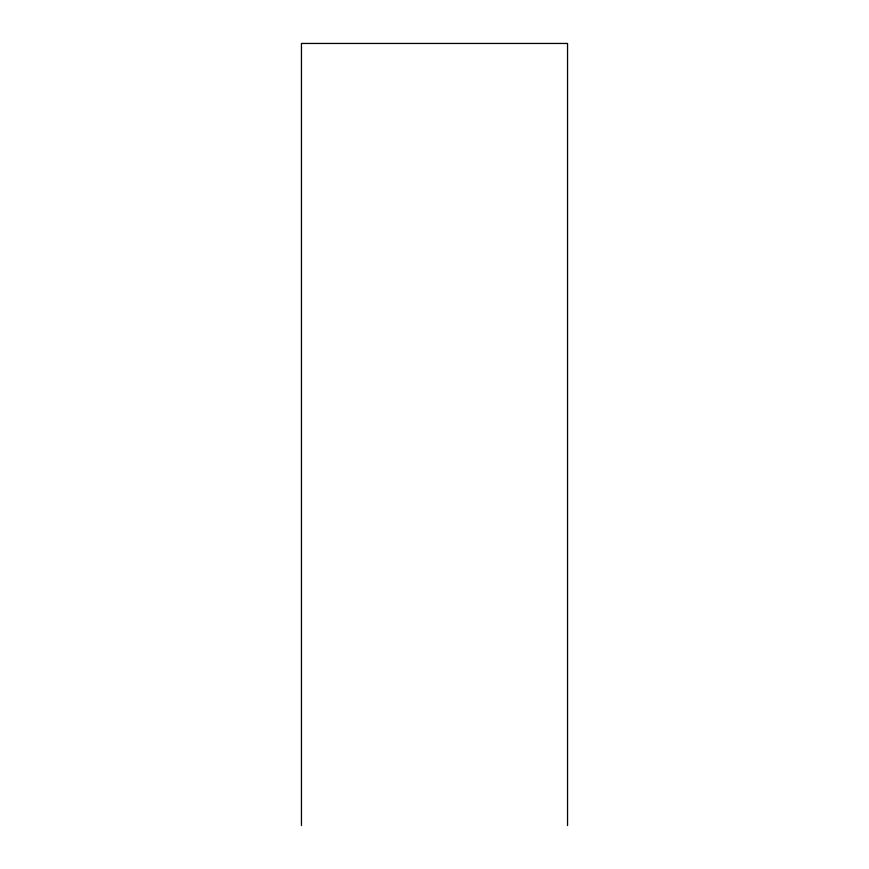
<?xml version="1.0" encoding="UTF-8"?>
<svg xmlns="http://www.w3.org/2000/svg" width="869" height="869" viewBox="0 0 869 869"><rect width="100%" height="100%" fill="white"/><g stroke="black" fill="none" stroke-linecap="round" stroke-linejoin="round"><path stroke-width="1.3" d="M567.544 825.55L567.544 43.45L301.456 43.45L301.456 825.55"/></g></svg>
